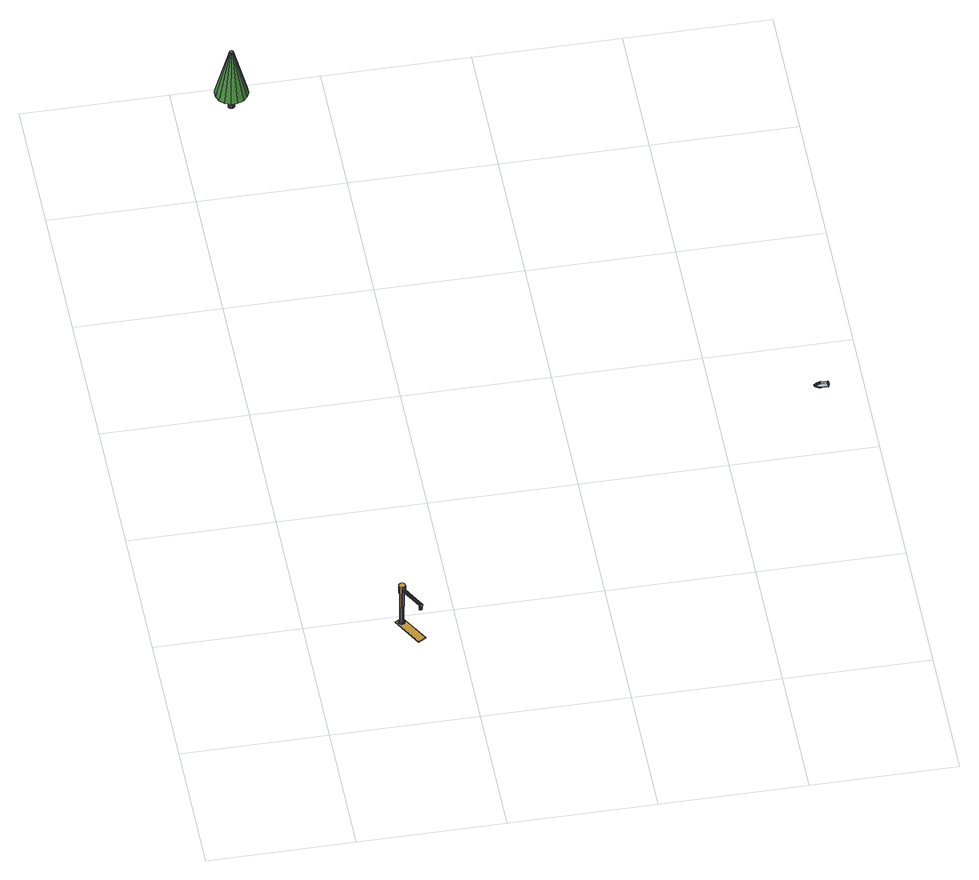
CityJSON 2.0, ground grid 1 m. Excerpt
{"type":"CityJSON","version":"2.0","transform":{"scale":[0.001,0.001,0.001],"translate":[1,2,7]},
"CityObjects":{
"cityfurniture1":{"type":"CityFurniture","attributes":{"function":"1540"},"geometry":[{"type":"MultiSurface","lod":"3","boundaries":[[[0,1,2,3]],[[1,4,5,2]],[[4,6,7,5]],[[6,0,3,7]],[[6,4,1,0]],[[2,5,7,3]],[[8,9,10,11,12,13,14,15,16,17,18,19,20,21,22,23]],[[8,23,24,25]],[[9,8,25,26]],[[10,9,26,27]],[[11,10,27,28]],[[12,11,28,29]],[[13,12,29,30]],[[14,13,30,31]],[[15,14,31,32]],[[16,15,32,33]],[[17,16,33,34]],[[18,17,34,35]],[[19,18,35,36]],[[20,19,36,37,38]],[[39,40,41,42]],[[40,43,44,41]],[[43,45,46,44]],[[45,47,48,46]],[[49,50,51,52]],[[50,53,54,51]],[[53,55,56,54]],[[55,57,58,56]],[[57,59,60,58]],[[59,61,62,60]],[[61,63,64,62]],[[63,65,66,64]],[[65,39,42,66]],[[48,67,68,52,51,54,56,58,60,62,64,66,42,41,44,46]],[[69,70,71,72]],[[73,74,69,72,75]],[[76,73,75,77]],[[78,76,77,79]],[[77,75,72,71,80,81,82,83,84,85,86,87,88,89,90,79]],[[91,92,93,94]],[[92,95,96,93]],[[97,98,99,100,94,93,96,101,102,103,104,105,106,107,108,109]],[[110,49,52,68]],[[111,110,68,67]],[[47,111,67,48]],[[35,34,33,32,31,30,29,28,27,26,25,24,112,113,37,36],[114,115,116,117,118,119,120,121,122,123,124,125,126,127,128,129]],[[74,73,76,78,22,21]],[[115,114,50,49]],[[116,115,49,110]],[[117,116,110,111]],[[118,117,111,47]],[[119,118,47,45]],[[121,120,43,40]],[[123,122,39,65]],[[125,124,63,61]],[[126,125,61,59]],[[127,126,59,57]],[[128,127,57,55]],[[129,128,55,53]],[[114,129,53,50]],[[121,40,39,122]],[[123,65,63,124]],[[119,45,43,120]],[[130,80,71,70]],[[131,132,83,82]],[[133,134,135,136,38,37,113]],[[85,137,86]],[[138,139,140,133,113,112]],[[141,142,143,138,112,24,23,22,78]],[[130,70,69,74,21,20,38]],[[84,83,132]],[[132,109,108,84]],[[84,108,107,85]],[[137,106,105,144]],[[144,87,86,137]],[[145,88,87,144]],[[131,97,109,132]],[[146,131,82,81]],[[146,98,97,131]],[[147,146,38,136]],[[147,99,98,146]],[[147,136,135,148]],[[91,148,135,134]],[[92,91,134,133,140]],[[148,100,99,147]],[[95,92,140,139]],[[149,95,139,138]],[[149,101,96,95]],[[149,138,143,150]],[[150,102,101,149]],[[150,143,142,151]],[[151,89,88,145]],[[148,91,94,100]],[[85,107,106,137]],[[145,144,105,104]],[[145,104,103,151]],[[151,103,102,150]],[[151,142,141,90,89]],[[78,79,90,141]],[[38,146,81,80,130]]]}]},
"tree1":{"type":"SolitaryVegetationObject","attributes":{"name":"Forest tree 1","class":"1060","species":"1640"},"geometry":[{"type":"MultiSurface","lod":"3","boundaries":[[[152,153,154,155,156,157,158,159,160,161,162,163,164,165,166,167]],[[168,155,154,169]],[[170,156,155,168]],[[171,157,156,170]],[[172,158,157,171]],[[173,160,159,174]],[[175,161,160,173]],[[176,162,161,175]],[[177,163,162,176]],[[178,164,163,177]],[[179,165,164,178]],[[180,166,165,179]],[[181,167,166,180]],[[182,152,167,181]],[[183,153,152,182]],[[169,154,153,183]],[[170,168,169,183,182,181,180,179,178,177,176,175,173,174,172,171]],[[174,159,158,172]],[[184,185,186,187,188,189,190,191,192,193,194,195,196,197,198,199]],[[200,187,186,201]],[[202,188,187,200]],[[203,189,188,202]],[[204,190,189,203]],[[205,191,190,204]],[[206,192,191,205]],[[207,193,192,206]],[[208,194,193,207]],[[209,195,194,208]],[[210,196,195,209]],[[211,197,196,210]],[[212,198,197,211]],[[213,199,198,212]],[[214,184,199,213]],[[215,185,184,214]],[[201,186,185,215]],[[202,200,201,215,214,213,212,211,210,209,208,207,206,205,204,203]]]}]},
"object1":{"type":"GenericCityObject","attributes":{"description":"Kleines Anglerboot","name":"Boot"},"geometry":[{"type":"MultiSurface","lod":"3","boundaries":[[[216,217,218,219,220,221,222,223,224,225,226,227,228,229,230,231,232,233,234,235,236,237,238,239,240,241,242]],[[243,244,245,246]],[[246,245,216]],[[247,243,246,248]],[[249,247,248,250]],[[242,241,250,248]],[[248,246,216,242]],[[251,249,250,252]],[[252,250,241,240]],[[253,252,240,239]],[[254,251,252,253]],[[255,254,253,256]],[[257,255,256,258]],[[259,257,258,260]],[[261,259,260,262]],[[263,261,262,264]],[[265,263,264,266]],[[267,265,266,268]],[[269,267,268,270]],[[271,269,270,272]],[[273,271,272,274]],[[275,273,274,276]],[[229,228,276,274]],[[230,229,274,272]],[[231,230,272,270]],[[232,231,270,268]],[[233,232,268,266]],[[234,233,266,264]],[[235,234,264,262]],[[236,235,262,260]],[[237,236,260,258]],[[256,253,239,238]],[[238,237,258,256]],[[216,245,277]],[[277,245,244,278]],[[279,275,276,280]],[[280,276,228,227]],[[281,279,280,282]],[[283,281,282,284]],[[285,283,284,286]],[[287,285,286,288]],[[289,287,288,290]],[[291,289,290,292]],[[293,291,292,294]],[[295,293,294,296]],[[297,295,296,298]],[[299,297,298,300]],[[300,277,278,299]],[[282,280,227,226]],[[284,282,226,225]],[[286,284,225,224]],[[288,286,224,223]],[[290,288,223,222]],[[292,290,222,221]],[[294,292,221,220]],[[296,294,220,219]],[[298,296,219,218]],[[300,298,218,217]],[[217,216,277,300]]]}]}
},
"vertices":[
[551,392,1603],[670,184,1603],[670,184,1597],[551,392,1597],[617,154,1603],[617,154,1597],[499,363,1603],[499,363,1597],[564,354,1943],[562,362,1943],[557,369,1943],[549,374,1943],[541,375,1943],[532,373,1943],[525,368,1943],[521,360,1943],[520,352,1943],[522,343,1943],[527,336,1943],[534,332,1943],[543,330,1943],[552,333,1943],[559,338,1943],[563,345,1943],[563,345,1883],[564,354,1883],[562,362,1883],[556,369,1883],[549,374,1883],[540,375,1883],[532,373,1883],[525,367,1883],[520,360,1883],[519,351,1883],[521,343,1883],[527,336,1883],[534,331,1883],[543,330,1883],[543,330,1911],[551,343,1614],[547,339,1614],[551,332,1603],[557,338,1603],[542,337,1614],[543,329,1603],[536,338,1614],[534,330,1603],[531,340,1614],[526,334,1603],[526,355,1614],[529,360,1614],[522,365,1603],[518,357,1603],[533,364,1614],[529,371,1603],[538,366,1614],[537,374,1603],[544,365,1614],[546,373,1603],[549,363,1614],[553,369,1603],[552,358,1614],[559,363,1603],[554,353,1614],[562,354,1603],[553,348,1614],[561,346,1603],[520,340,1603],[518,349,1603],[549,332,1920],[546,331,1918],[634,175,1918],[637,177,1920],[553,333,1921],[551,332,1921],[641,179,1921],[556,336,1920],[644,181,1920],[558,338,1918],[647,182,1918],[633,174,1915],[632,174,1911],[633,174,1907],[634,175,1904],[637,177,1902],[641,179,1901],[644,181,1902],[647,182,1904],[649,183,1907],[649,184,1911],[649,183,1915],[628,194,1902],[631,196,1901],[630,196,1871],[627,193,1871],[634,197,1902],[634,197,1871],[629,179,1871],[627,182,1871],[625,186,1871],[626,190,1871],[638,197,1871],[642,195,1871],[644,192,1871],[645,189,1871],[645,185,1871],[643,181,1871],[640,179,1871],[637,177,1871],[633,178,1871],[526,350,1614],[528,345,1614],[558,338,1883],[551,332,1883],[530,361,1883],[528,356,1883],[528,351,1883],[529,346,1883],[533,341,1883],[538,339,1883],[543,338,1883],[549,340,1883],[553,344,1883],[555,349,1883],[556,354,1883],[554,359,1883],[550,364,1883],[545,366,1883],[540,367,1883],[535,365,1883],[544,330,1915],[629,180,1907],[633,178,1904],[551,332,1901],[549,332,1902],[546,331,1904],[544,330,1907],[643,181,1902],[558,338,1904],[556,336,1902],[553,333,1901],[560,340,1915],[560,341,1911],[560,340,1907],[645,185,1904],[646,189,1907],[627,182,1911],[626,186,1907],[626,190,1904],[638,197,1904],[642,195,1907],[644,192,1911],
[227,5001,2352],[223,4999,2352],[220,4996,2352],[219,4992,2352],[219,4987,2352],[221,4983,2352],[224,4980,2352],[228,4979,2352],[232,4979,2352],[236,4981,2352],[239,4984,2352],[241,4988,2352],[241,4992,2352],[239,4996,2352],[236,4999,2352],[232,5001,2352],[120,5010,1980],[136,5050,1980],[121,4966,1980],[138,4926,1980],[169,4896,1980],[253,4881,1980],[209,4880,1980],[293,4898,1980],[323,4929,1980],[339,4969,1980],[339,5013,1980],[322,5053,1980],[290,5083,1980],[250,5099,1980],[206,5099,1980],[166,5082,1980],[227,5004,2036],[221,5002,2036],[217,4998,2036],[215,4992,2036],[215,4987,2036],[217,4981,2036],[222,4977,2036],[227,4975,2036],[233,4975,2036],[238,4977,2036],[242,4982,2036],[244,4987,2036],[244,4993,2036],[242,4998,2036],[238,5002,2036],[232,5004,2036],[208,4994,1850],[211,5002,1850],[208,4985,1850],[211,4977,1850],[218,4971,1850],[226,4968,1850],[234,4968,1850],[242,4971,1850],[248,4978,1850],[252,4986,1850],[252,4994,1850],[248,5002,1850],[242,5008,1850],[234,5012,1850],[225,5012,1850],[217,5008,1850],
[3681,2617,999],[3683,2619,999],[3686,2622,999],[3689,2624,999],[3693,2627,999],[3696,2629,999],[3700,2630,999],[3704,2632,999],[3708,2633,999],[3712,2634,999],[3717,2634,999],[3721,2634,999],[3761,2634,999],[3763,2628,999],[3763,2606,999],[3761,2600,999],[3721,2600,999],[3717,2600,999],[3712,2600,999],[3708,2601,999],[3704,2602,999],[3700,2604,999],[3696,2605,999],[3693,2607,999],[3689,2610,999],[3686,2612,999],[3683,2615,999],[3674,2613,1014],[3671,2617,1014],[3674,2617,1004],[3676,2615,1004],[3677,2610,1014],[3679,2612,1004],[3681,2606,1014],[3683,2609,1004],[3685,2604,1014],[3686,2606,1004],[3690,2603,1004],[3689,2601,1014],[3693,2599,1014],[3694,2601,1004],[3697,2597,1014],[3698,2599,1004],[3702,2595,1014],[3703,2598,1004],[3706,2594,1014],[3707,2596,1004],[3711,2593,1014],[3712,2595,1004],[3716,2592,1014],[3716,2595,1004],[3721,2592,1014],[3721,2595,1004],[3766,2592,1014],[3764,2595,1004],[3771,2605,1014],[3768,2605,1004],[3771,2630,1014],[3768,2629,1004],[3766,2642,1014],[3764,2639,1004],[3676,2619,1004],[3674,2621,1014],[3721,2642,1014],[3721,2639,1004],[3716,2642,1014],[3716,2639,1004],[3711,2641,1014],[3712,2639,1004],[3706,2640,1014],[3707,2638,1004],[3702,2639,1014],[3703,2636,1004],[3697,2637,1014],[3698,2635,1004],[3693,2635,1014],[3694,2633,1004],[3689,2633,1014],[3690,2631,1004],[3685,2630,1014],[3686,2628,1004],[3681,2628,1014],[3683,2625,1004],[3677,2624,1014],[3679,2622,1004]
]}
